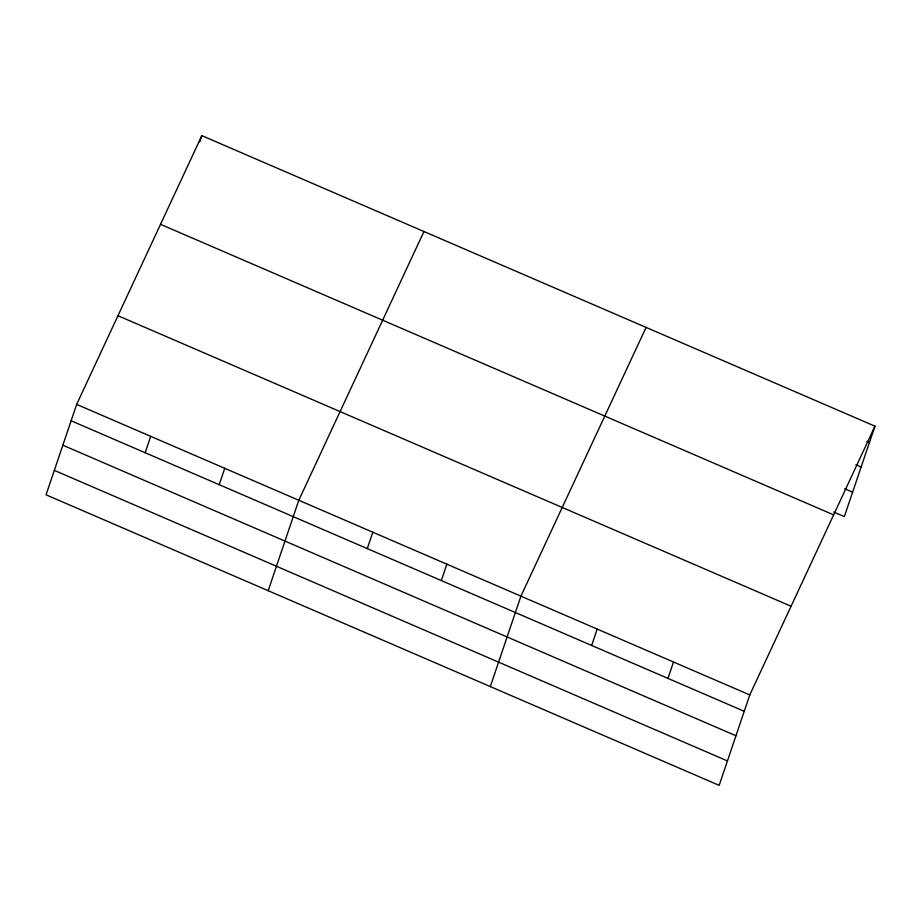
<?xml version="1.0" encoding="UTF-8"?>
<svg xmlns="http://www.w3.org/2000/svg" width="921" height="921" viewBox="0 0 921 921"><rect width="100%" height="100%" fill="white"/><g stroke="black" fill="none" stroke-linecap="round" stroke-linejoin="round"><path stroke-width="1.38" d="M76.662 404.388L46.05 494.819L719.174 785.36L749.775 694.929L874.95 426.181L201.826 135.64L76.662 404.388L749.775 694.929M199.696 141.938L201.826 135.64M145.161 452.729L150.699 436.347M219.198 484.688L224.747 468.305M268.184 590.695L298.784 500.276L423.959 231.516M367.283 548.605L372.832 532.234M441.332 580.564L446.869 564.193M490.306 686.582L520.918 596.152L646.093 327.392M591.662 645.448L597.199 629.078M667.944 678.386L673.493 662.003M874.95 426.181L844.338 516.612L833.816 512.064M866.776 441.424L869.412 442.552M855.874 464.725L861.135 466.993M844.718 488.763L852.616 492.171M160.519 224.321L833.643 514.874M117.969 315.707L791.081 606.248M71.113 420.77L744.237 711.311M62.847 445.2L735.96 735.752M54.327 470.378L727.44 760.93"/></g></svg>
